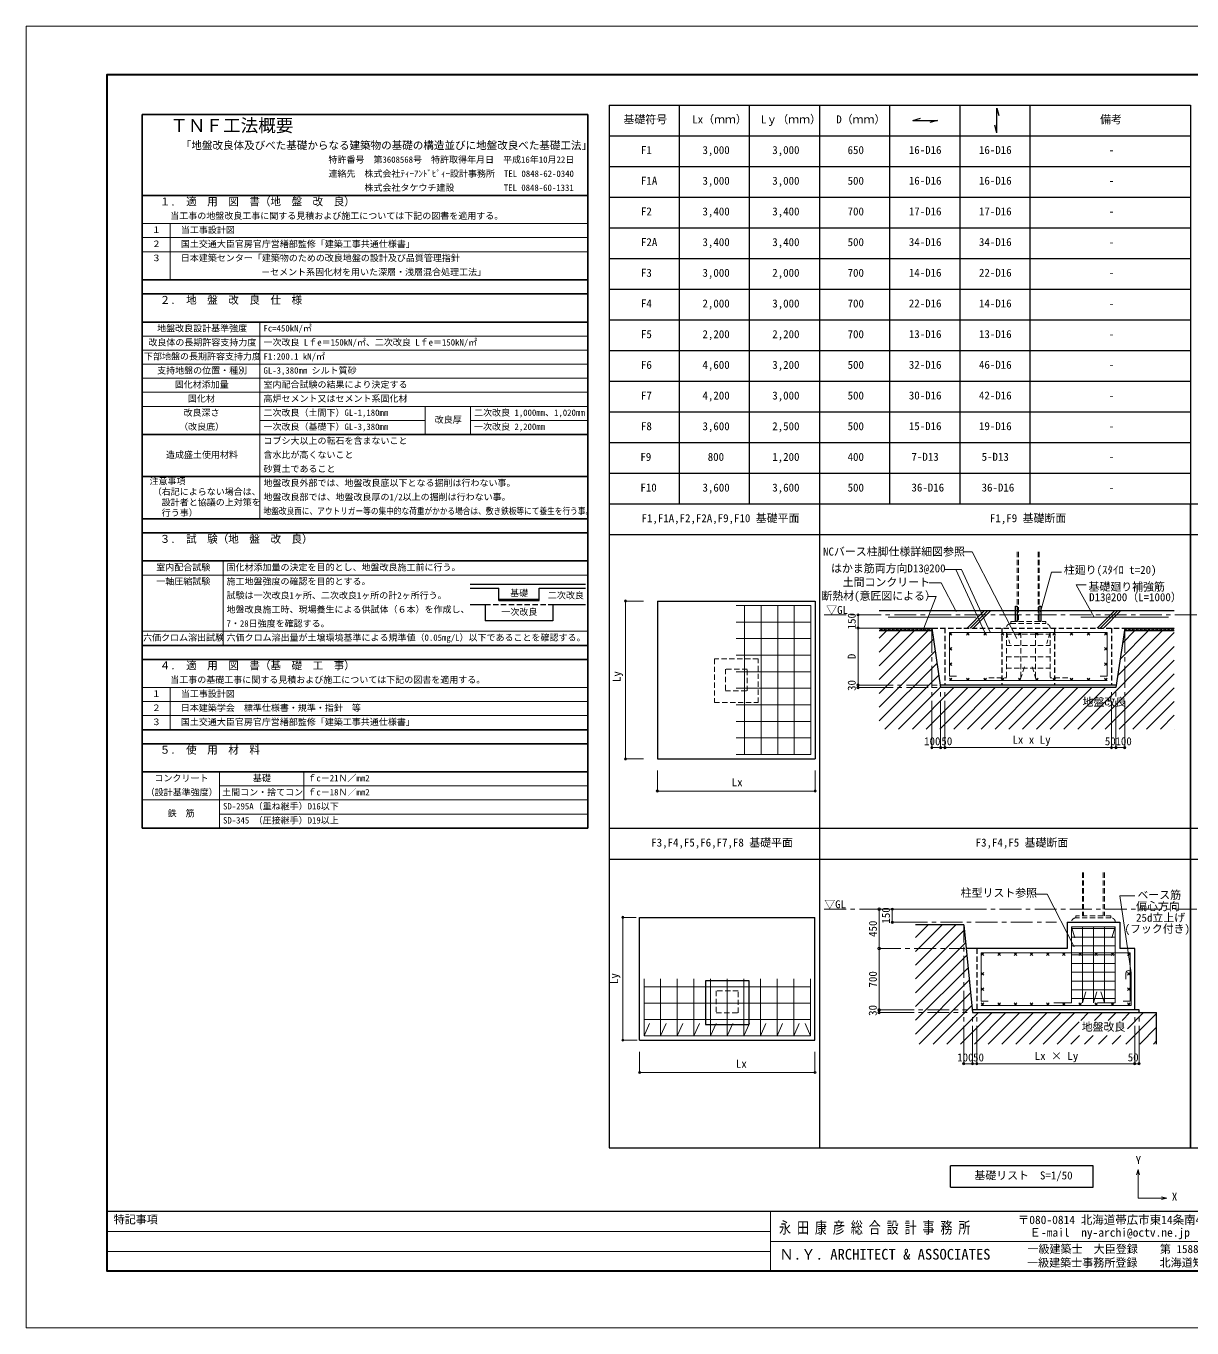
# Model space of a CAD drawing. Units: millimetres at full size, sheet at 1:200, with parts at 1:50. Extents: x -104640 to 71710, y -46154 to 74864.
# Drawn here: x -104640 to -51443, y -46154 to 13246 of the extents above; entities that cross this region are included whole.
import ezdxf
from ezdxf.enums import TextEntityAlignment as Align

# ---------------------------------------------------------------- set-up
doc = ezdxf.new("R2010")
doc.units = ezdxf.units.MM
doc.header["$LTSCALE"] = 200
doc.header["$PDMODE"] = 32
doc.header["$PDSIZE"] = 100
doc.linetypes.add('CHAIN1', pattern=[8, 5, -1, 1, -1])
doc.linetypes.add('DASHED1', pattern=[1.8, 1.2, -0.6])
for name, color, linetype, lineweight in [('0-0_基準線', 7, 'Continuous', 18), ('0-1_躯体', 2, 'Continuous', 18), ('0-2_間仕切り', 3, 'Continuous', 25), ('1-0_基準線', 3, 'Continuous', 25), ('1-1_躯体', 7, 'Continuous', 18), ('1-4_設備家具', 7, 'Continuous', 18), ('1-5_仕上げ', 7, 'Continuous', 18), ('1-7_寸法', 4, 'Continuous', 9), ('1-8_補助線', 4, 'Continuous', 9), ('1-F_', 4, 'CHAIN1', 9), ('2-0_基準線', 7, 'Continuous', 9), ('2-2_間仕切り', 1, 'Continuous', 18)]:
    doc.layers.add(name, color=color, linetype=linetype, lineweight=lineweight)
doc.styles.add('ＭＳ ゴシック', font='')
doc.styles.get('ＭＳ ゴシック').set_extended_font_data('MS Gothic')

# ---------------------------------------------------------------- blocks, each defined once
blk = doc.blocks.new('_Small')
at = {"layer": '1-7_寸法', "color": 1, "lineweight": 18}
blk.add_circle((0, 0), 50, dxfattribs=at)

msp = doc.modelspace()

# ---------------------------------------------------------------- linework, layer by layer
at = {"layer": '0-0_基準線', "color": 3, "lineweight": 25}
msp.add_line((-21731.1, -40846.9), (-100931.1, -40846.9), dxfattribs=at)
at = {"layer": '0-0_基準線', "color": 6, "lineweight": 40}
msp.add_lwpolyline([(-21731.1, -43566.9), (-100931.1, -43566.9), (-100931.1, 11033.1), (-21731.1, 11033.1)], close=True, dxfattribs=at)
at = {"layer": '0-1_躯体', "color": 7}
msp.add_line((-70679.1, -43566.9), (-70679.1, -40846.9), dxfattribs=at)
at = {"layer": '0-2_間仕切り', "color": 4, "lineweight": 9}
for p, q in [((-70679.1, -41753.6), (-100931.1, -41753.6)), ((-70679.1, -42660.2), (-100931.1, -42660.2)), ((-70666.1, -42206.9), (-21731.1, -42206.9))]:
    msp.add_line(p, q, dxfattribs=at)
at = {"layer": '1-0_基準線'}
for p, q in [((-78040.9, 9642), (-51508.2, 9642)), ((-78040.9, 9642), (-78040.9, -35736.3)), ((-74840.9, 9642), (-74840.9, -8558)), ((-71640.9, 9642), (-71640.9, -8558)), ((-68440.9, 9642), (-68440.9, -35736.3)), ((-65240.9, 9642), (-65240.9, -8558)), ((-62040.9, 9642), (-62040.9, -8558)), ((-62040.9, 9642), (-62040.9, -8558)), ((-58840.9, 9642), (-58840.9, -8558)), ((-51508.2, 9642), (-51508.2, -37941.5)), ((-64174.7, 8942), (-63827, 9035.2)), ((-64174.7, 8942), (-63049.4, 8942)), ((-63049.4, 8942), (-63397.1, 8848.8)), ((-60340.8, 8379.3), (-60434, 8727.1)), ((-78040.9, 8242), (-51508.2, 8242)), ((-78040.9, 6842), (-51508.2, 6842)), ((-78040.9, 5442), (-51508.2, 5442)), ((-78040.9, 4042), (-51508.2, 4042)), ((-78040.9, 2642), (-51508.2, 2642)), ((-78040.9, 1242), (-51508.2, 1242)), ((-78040.9, -158), (-51508.2, -158)), ((-78040.9, -1558), (-51508.2, -1558)), ((-78040.9, -2958), (-51508.2, -2958)), ((-78040.9, -4358), (-51508.2, -4358)), ((-78040.9, -5758), (-51508.2, -5758)), ((-78040.9, -7158), (-51508.2, -7158)), ((-78040.9, -8558), (-78040.9, -37941.5)), ((-78040.9, -8558), (-48925, -8558)), ((-78040.9, -8558), (-50440.9, -8558)), ((-78040.9, -8558), (-50440.9, -8558)), ((-68440.9, -8558), (-68440.9, -37941.5)), ((-51508.2, -23358), (-51508.2, -8558)), ((-51508.2, -8558), (-22392.3, -8558)), ((-78040.9, -9958), (-51508.2, -9958)), ((-51508.2, -9958), (-22392.3, -9958)), ((-75832.7, -12990.5), (-68632.7, -12990.5)), ((-75832.7, -12990.5), (-75832.7, -20190.5)), ((-68632.7, -12990.5), (-68632.7, -20190.5)), ((-65711.5, -13419.9), (-52249, -13419.9)), ((-59491.5, -13919.9), (-59491.5, -13219.9)), ((-58411.5, -13919.9), (-58411.5, -13219.9)), ((-65711.5, -14219.9), (-63284.1, -14219.9)), ((-63311.5, -14219.9), (-62911.5, -16939.9)), ((-59411.5, -13919.9), (-59491.5, -13919.9)), ((-58331.5, -13919.9), (-58411.5, -13919.9)), ((-54511.5, -14219.9), (-54911.5, -16939.9)), ((-54511.5, -14219.9), (-52249, -14219.9)), ((-65711.5, -14339.9), (-63293.8, -14339.9)), ((-54529.1, -14339.9), (-52249, -14339.9)), ((-54896.1, -16819.9), (-62926.8, -16819.9)), ((-54911.5, -16939.9), (-62911.5, -16939.9)), ((-75832.7, -20190.5), (-68632.7, -20190.5)), ((-78040.9, -23358), (-51508.2, -23358)), ((-51508.2, -23358), (-22392.3, -23358)), ((-78040.9, -24758), (-51508.2, -24758)), ((-51508.2, -24758), (-22392.3, -24758)), ((-76644.4, -27423.7), (-68644.4, -27423.7)), ((-76644.4, -33023.7), (-76644.4, -27423.7)), ((-68644.4, -33023.7), (-68644.4, -27423.7)), ((-61856.8, -27765.3), (-64054.7, -27765.3)), ((-61856.8, -27765.3), (-61456.8, -31765.3)), ((-57139.5, -27645.3), (-57139.5, -28842.2)), ((-57139.5, -27645.3), (-54739.5, -27645.3)), ((-54739.5, -27645.3), (-54739.5, -28842.2)), ((-57139.5, -28845.3), (-61748.8, -28845.3)), ((-54056.8, -28842.2), (-54739.5, -28842.2)), ((-54056.8, -31645.3), (-54056.8, -28842.2)), ((-73644.4, -30310.7), (-73644.4, -32310.7)), ((-71644.4, -30310.7), (-73644.4, -30310.7)), ((-71644.4, -32310.7), (-71644.4, -30310.7)), ((-53856.8, -31645.3), (-61468.8, -31645.3)), ((-61456.8, -31765.3), (-53056.8, -31765.3)), ((-53856.8, -31765.3), (-53856.8, -31645.3)), ((-53056.8, -33202.7), (-53056.8, -31765.3)), ((-73644.4, -32310.7), (-71644.4, -32310.7)), ((-76644.4, -33023.7), (-68644.4, -33023.7)), ((-78040.9, -37941.5), (-51508.2, -37941.5)), ((-51508.2, -37941.5), (-22392.3, -37941.5)), ((-55947.5, -38764.1), (-62467.2, -38764.1)), ((-62467.2, -39724.1), (-62467.2, -38764.1)), ((-55947.5, -39724.1), (-55947.5, -38764.1)), ((-62467.2, -39724.1), (-55947.5, -39724.1))]:
    msp.add_line(p, q, dxfattribs=at)
at = {"layer": '1-0_基準線', "color": 4, "linetype": 'DASHED1', "lineweight": 9}
for p, q in [((-59411.5, -10748), (-59411.5, -13919.9)), ((-59363.5, -10748), (-59363.5, -13919.9)), ((-58459.5, -10748), (-58459.5, -13919.9)), ((-58411.5, -10748), (-58411.5, -13919.9)), ((-59711.5, -14019.9), (-59711.5, -13919.9)), ((-59711.5, -13919.9), (-58111.5, -13919.9)), ((-59711.5, -14019.9), (-58111.5, -14019.9)), ((-58111.5, -14019.9), (-58111.5, -13919.9)), ((-56439.5, -25373.3), (-56439.5, -27345.3)), ((-56391.5, -25373.3), (-56391.5, -27345.3)), ((-55487.5, -25373.3), (-55487.5, -27345.3)), ((-55439.5, -25373.3), (-55439.5, -27345.3)), ((-56739.5, -27445.3), (-56739.5, -27345.3)), ((-55139.5, -27345.3), (-56739.5, -27345.3)), ((-55139.5, -27445.3), (-56739.5, -27445.3)), ((-55139.5, -27445.3), (-55139.5, -27345.3))]:
    msp.add_line(p, q, dxfattribs=at)
at = {"layer": '1-0_基準線', "linetype": 'DASHED1'}
for p, q in [((-63284.1, -14219.9), (-54511.5, -14219.9)), ((-62711.5, -14219.9), (-62711.5, -16819.9)), ((-60111.5, -14219.9), (-60111.5, -16819.9)), ((-57711.5, -14219.9), (-57711.5, -16819.9)), ((-55111.5, -14219.9), (-55111.5, -16819.9)), ((-61256.8, -28842.2), (-61256.8, -31645.3))]:
    msp.add_line(p, q, dxfattribs=at)
at = {"layer": '1-0_基準線'}
for points in [[(-60340.8, 8379.3), (-60340.8, 9504.7), (-60247.6, 9157)], [(-59491.5, -13219.9), (-59411.5, -13219.9), (-59411.5, -13919.9)], [(-58411.5, -13219.9), (-58331.5, -13219.9), (-58331.5, -13919.9)], [(-51508.2, -37941.5), (-51508.2, -23358), (-22392.3, -23358)]]:
    msp.add_lwpolyline(points, dxfattribs=at)
at = {"layer": '1-0_基準線', "color": 4, "linetype": 'DASHED1', "lineweight": 9}
for centre, start, end in [((-59711.5, -14219.9), 90, 180), ((-58111.5, -14219.9), 0, 90), ((-56739.5, -27645.3), 90, 180), ((-55139.5, -27645.3), 0, 90)]:
    msp.add_arc(centre, 200, start, end, dxfattribs=at)
at = {"layer": '1-1_躯体'}
for p, q in [((-72232.7, -13190.5), (-68832.7, -13190.5)), ((-71854.9, -13190.5), (-71854.9, -19990.5)), ((-71099.3, -13190.5), (-71099.3, -19990.5)), ((-70343.8, -13190.5), (-70343.8, -19990.5)), ((-69588.2, -13190.5), (-69588.2, -19990.5)), ((-68832.7, -13190.5), (-68832.7, -19990.5)), ((-72232.7, -13946.1), (-68832.7, -13946.1)), ((-65311.5, -13719.9), (-61311.5, -13719.9)), ((-56511.5, -13719.9), (-52511.5, -13719.9)), ((-72232.7, -14701.6), (-68832.7, -14701.6)), ((-62511.5, -14419.9), (-55311.5, -14419.9)), ((-62511.5, -14419.9), (-62391.5, -14539.9)), ((-62391.5, -14419.9), (-62511.5, -14539.9)), ((-62511.5, -16419.9), (-62511.5, -14419.9)), ((-61724.8, -14419.9), (-61604.8, -14539.9)), ((-61604.8, -14419.9), (-61724.8, -14539.9)), ((-60938.1, -14419.9), (-60818.1, -14539.9)), ((-60818.1, -14419.9), (-60938.1, -14539.9)), ((-60151.5, -14419.9), (-60031.5, -14539.9)), ((-60031.5, -14419.9), (-60151.5, -14539.9)), ((-59364.8, -14419.9), (-59244.8, -14539.9)), ((-59244.8, -14419.9), (-59364.8, -14539.9)), ((-58578.1, -14419.9), (-58458.1, -14539.9)), ((-58458.1, -14419.9), (-58578.1, -14539.9)), ((-57791.5, -14419.9), (-57671.5, -14539.9)), ((-57671.5, -14419.9), (-57791.5, -14539.9)), ((-57004.8, -14419.9), (-56884.8, -14539.9)), ((-56884.8, -14419.9), (-57004.8, -14539.9)), ((-56218.1, -14419.9), (-56098.1, -14539.9)), ((-56098.1, -14419.9), (-56218.1, -14539.9)), ((-55431.5, -14419.9), (-55311.5, -14539.9)), ((-62391.5, -15113.2), (-62511.5, -15233.2)), ((-62511.5, -15113.2), (-62391.5, -15233.2)), ((-55311.5, -15113.2), (-55431.5, -15233.2)), ((-55431.5, -15113.2), (-55311.5, -15233.2)), ((-72232.7, -15457.2), (-68832.7, -15457.2)), ((-62391.5, -15806.6), (-62511.5, -15926.6)), ((-62511.5, -15806.6), (-62391.5, -15926.6)), ((-55311.5, -15806.6), (-55431.5, -15926.6)), ((-55431.5, -15806.6), (-55311.5, -15926.6)), ((-72232.7, -16212.7), (-68832.7, -16212.7)), ((-62191.5, -16419.9), (-62511.5, -16419.9)), ((-62511.5, -16499.9), (-62391.5, -16619.9)), ((-62391.5, -16499.9), (-62511.5, -16619.9)), ((-62511.5, -16619.9), (-55311.5, -16619.9)), ((-61724.8, -16499.9), (-61604.8, -16619.9)), ((-61604.8, -16499.9), (-61724.8, -16619.9)), ((-60938.1, -16499.9), (-60818.1, -16619.9)), ((-60818.1, -16499.9), (-60938.1, -16619.9)), ((-60151.5, -16499.9), (-60031.5, -16619.9)), ((-60031.5, -16499.9), (-60151.5, -16619.9)), ((-59364.8, -16499.9), (-59244.8, -16619.9)), ((-59244.8, -16499.9), (-59364.8, -16619.9)), ((-58578.1, -16499.9), (-58458.1, -16619.9)), ((-58458.1, -16499.9), (-58578.1, -16619.9)), ((-57791.5, -16499.9), (-57671.5, -16619.9)), ((-57671.5, -16499.9), (-57791.5, -16619.9)), ((-57004.8, -16499.9), (-56884.8, -16619.9)), ((-56884.8, -16499.9), (-57004.8, -16619.9)), ((-56218.1, -16499.9), (-56098.1, -16619.9)), ((-56098.1, -16499.9), (-56218.1, -16619.9)), ((-55631.5, -16419.9), (-55311.5, -16419.9)), ((-55311.5, -16499.9), (-55431.5, -16619.9)), ((-55431.5, -16499.9), (-55311.5, -16619.9)), ((-72232.7, -16968.3), (-68832.7, -16968.3)), ((-72232.7, -17723.8), (-68832.7, -17723.8)), ((-72232.7, -18479.4), (-68832.7, -18479.4)), ((-72232.7, -19235), (-68832.7, -19235)), ((-72232.7, -19990.5), (-68832.7, -19990.5)), ((-60936.8, -29045.3), (-61056.8, -29165.3)), ((-61056.8, -29045.3), (-60936.8, -29165.3)), ((-54256.8, -29045.3), (-61056.8, -29045.3)), ((-61056.8, -31245.3), (-61056.8, -29045.3)), ((-60177.6, -29045.3), (-60297.6, -29165.3)), ((-60297.6, -29045.3), (-60177.6, -29165.3)), ((-59440, -29045.3), (-59560, -29165.3)), ((-59560, -29045.3), (-59440, -29165.3)), ((-58702.4, -29045.3), (-58822.4, -29165.3)), ((-58822.4, -29045.3), (-58702.4, -29165.3)), ((-57964.8, -29045.3), (-58084.8, -29165.3)), ((-58084.8, -29045.3), (-57964.8, -29165.3)), ((-57227.2, -29045.3), (-57347.2, -29165.3)), ((-57347.2, -29045.3), (-57227.2, -29165.3)), ((-56489.6, -29045.3), (-56609.6, -29165.3)), ((-56609.6, -29045.3), (-56489.6, -29165.3)), ((-55752, -29045.3), (-55872, -29165.3)), ((-55872, -29045.3), (-55752, -29165.3)), ((-55014.4, -29045.3), (-55134.4, -29165.3)), ((-55134.4, -29045.3), (-55014.4, -29165.3)), ((-54256.8, -29045.3), (-54376.8, -29165.3)), ((-54376.8, -29045.3), (-54256.8, -29165.3)), ((-54256.8, -31245.3), (-54256.8, -29045.3)), ((-76444.4, -30223.7), (-76444.4, -32823.7)), ((-75684.4, -30223.7), (-75684.4, -32823.7)), ((-74924.4, -30223.7), (-74924.4, -32823.7)), ((-74164.4, -30223.7), (-74164.4, -32823.7)), ((-73404.4, -30223.7), (-73404.4, -32823.7)), ((-72644.4, -30223.7), (-72644.4, -32823.7)), ((-71884.4, -30223.7), (-71884.4, -32823.7)), ((-71124.4, -30223.7), (-71124.4, -32823.7)), ((-70364.4, -30223.7), (-70364.4, -32823.7)), ((-69604.4, -30223.7), (-69604.4, -32823.7)), ((-68844.4, -30223.7), (-68844.4, -32823.7)), ((-60936.8, -29938.6), (-61056.8, -30058.6)), ((-61056.8, -29938.6), (-60936.8, -30058.6)), ((-54456.8, -29965.3), (-54456.8, -30238.5)), ((-54256.8, -29938.6), (-54376.8, -30058.6)), ((-54376.8, -29938.6), (-54256.8, -30058.6)), ((-54216.8, -29965.3), (-54216.8, -31445.3)), ((-76444.4, -30595.1), (-68844.4, -30595.1)), ((-60936.8, -30631.9), (-61056.8, -30751.9)), ((-61056.8, -30631.9), (-60936.8, -30751.9)), ((-54256.8, -30631.9), (-54376.8, -30751.9)), ((-54376.8, -30631.9), (-54256.8, -30751.9)), ((-76444.4, -31338), (-68844.4, -31338)), ((-60736.8, -31245.3), (-61056.8, -31245.3)), ((-61056.8, -31325.3), (-60936.8, -31445.3)), ((-60936.8, -31325.3), (-61056.8, -31445.3)), ((-54216.8, -31445.3), (-61056.8, -31445.3)), ((-60177.6, -31325.3), (-60297.6, -31445.3)), ((-60297.6, -31325.3), (-60177.6, -31445.3)), ((-59440, -31325.3), (-59560, -31445.3)), ((-59560, -31325.3), (-59440, -31445.3)), ((-58702.4, -31325.3), (-58822.4, -31445.3)), ((-58822.4, -31325.3), (-58702.4, -31445.3)), ((-57964.8, -31325.3), (-58084.8, -31445.3)), ((-58084.8, -31325.3), (-57964.8, -31445.3)), ((-57227.2, -31325.3), (-57347.2, -31445.3)), ((-57347.2, -31325.3), (-57227.2, -31445.3)), ((-56489.6, -31325.3), (-56609.6, -31445.3)), ((-56609.6, -31325.3), (-56489.6, -31445.3)), ((-55752, -31325.3), (-55872, -31445.3)), ((-55872, -31325.3), (-55752, -31445.3)), ((-55014.4, -31325.3), (-55134.4, -31445.3)), ((-55134.4, -31325.3), (-55014.4, -31445.3)), ((-54576.8, -31245.3), (-54256.8, -31245.3)), ((-54256.8, -31325.3), (-54376.8, -31445.3)), ((-54376.8, -31325.3), (-54256.8, -31445.3)), ((-76444.4, -32080.8), (-68844.4, -32080.8)), ((-76444.4, -32823.7), (-76198.2, -32263)), ((-75684.4, -32823.7), (-75438.2, -32263)), ((-74924.4, -32823.7), (-74678.2, -32263)), ((-74164.4, -32823.7), (-73918.2, -32263)), ((-73404.4, -32823.7), (-73158.2, -32263)), ((-72644.4, -32823.7), (-72398.2, -32263)), ((-71884.4, -32823.7), (-71638.2, -32263)), ((-71124.4, -32823.7), (-70878.2, -32263)), ((-70364.4, -32823.7), (-70118.2, -32263)), ((-69604.4, -32823.7), (-69358.2, -32263)), ((-68844.4, -32823.7), (-69090.6, -32263)), ((-76444.4, -32823.7), (-68844.4, -32823.7))]:
    msp.add_line(p, q, dxfattribs=at)
msp.add_lwpolyline([(-55311.5, -16419.9), (-55311.5, -14419.9), (-55431.5, -14539.9)], dxfattribs=at)
msp.add_arc((-54336.8, -29965.3), 120, 0, 180, dxfattribs=at)
at = {"layer": '1-4_設備家具', "linetype": 'DASHED1'}
for p, q in [((-59911.5, -14419.9), (-59757.3, -14921.9)), ((-59911.5, -14419.9), (-57911.5, -14419.9)), ((-59911.5, -14419.9), (-59911.5, -16493.9)), ((-59911.5, -14499.9), (-57911.5, -14499.9)), ((-59244.8, -14419.9), (-59244.8, -16493.9)), ((-58578.1, -14419.9), (-58578.1, -16493.9)), ((-57911.5, -14419.9), (-58065.6, -14921.9)), ((-57911.5, -14419.9), (-57911.5, -16493.9)), ((-59911.5, -15014.9), (-57911.5, -15014.9)), ((-59911.5, -15529.9), (-57911.5, -15529.9)), ((-59090.7, -15991.9), (-59244.8, -16493.9)), ((-58732.2, -15991.9), (-58578.1, -16493.9)), ((-60711.5, -16493.9), (-59911.5, -16493.9)), ((-59911.5, -16044.9), (-57911.5, -16044.9)), ((-57111.5, -16493.9), (-57911.5, -16493.9))]:
    msp.add_line(p, q, dxfattribs=at)
at = {"layer": '1-4_設備家具'}
for p, q in [((-56939.5, -27845.3), (-56785.4, -28347.3)), ((-56939.5, -27845.3), (-54939.5, -27845.3)), ((-56939.5, -27845.3), (-56939.5, -31325.3)), ((-56439.5, -27845.3), (-56439.5, -31325.3)), ((-55939.5, -27845.3), (-55939.5, -31325.3)), ((-55439.5, -27845.3), (-55439.5, -31325.3)), ((-54939.5, -27845.3), (-55093.7, -28347.3)), ((-54939.5, -27845.3), (-54939.5, -31325.3)), ((-56939.5, -27925.3), (-54939.5, -27925.3)), ((-56939.5, -28325.3), (-54939.5, -28325.3)), ((-56939.5, -28725.3), (-54939.5, -28725.3)), ((-56939.5, -29125.3), (-54939.5, -29125.3)), ((-56939.5, -29525.3), (-54939.5, -29525.3)), ((-56939.5, -29925.3), (-54939.5, -29925.3)), ((-56939.5, -30325.3), (-54939.5, -30325.3)), ((-56939.5, -30725.3), (-54939.5, -30725.3)), ((-56285.4, -30823.3), (-56439.5, -31325.3)), ((-55785.4, -30823.3), (-55939.5, -31325.3)), ((-55593.7, -30823.3), (-55439.5, -31325.3)), ((-57739.5, -31325.3), (-56939.5, -31325.3)), ((-56939.5, -31125.3), (-54939.5, -31125.3)), ((-54939.5, -31325.3), (-55739.5, -31325.3))]:
    msp.add_line(p, q, dxfattribs=at)
at = {"layer": '1-5_仕上げ'}
for p, q in [((-62751.3, -11544.3), (-61964.2, -11544.3)), ((-60889.9, -14419.9), (-62217.9, -11544.3)), ((-60642.5, -14404.3), (-61964.2, -11544.3)), ((-58356.9, -13476.5), (-57854.4, -11678)), ((-57391.9, -11678), (-57854.4, -11678)), ((-63438.5, -12161.1), (-62890.2, -12161.1)), ((-62208.2, -13472.3), (-62890.2, -12161.1)), ((-55902.9, -13719.9), (-56729.4, -12243.9)), ((-56266.9, -12243.9), (-56729.4, -12243.9)), ((-63713.1, -14300.7), (-63120.4, -12786.1)), ((-63460.7, -12786.1), (-63120.4, -12786.1)), ((-54216.8, -29953.5), (-54734.1, -26445.2)), ((-54048.5, -26445.2), (-54734.1, -26445.2)), ((-53900.8, -38917), (-53967, -39164.3)), ((-52586.1, -40231.7), (-52833.3, -40165.5))]:
    msp.add_line(p, q, dxfattribs=at)
at = {"layer": '1-5_仕上げ', "linetype": 'DASHED1'}
for p, q in [((-73232.7, -15623.7), (-73232.7, -17623.7)), ((-71232.7, -15623.7), (-73232.7, -15623.7)), ((-71232.7, -17623.7), (-71232.7, -15623.7)), ((-72732.7, -16090.5), (-72732.7, -17090.5)), ((-71732.7, -16090.5), (-72732.7, -16090.5)), ((-71732.7, -17090.5), (-71732.7, -16090.5)), ((-72732.7, -17090.5), (-71732.7, -17090.5)), ((-73232.7, -17623.7), (-71232.7, -17623.7)), ((-73144.4, -30777.6), (-73144.4, -31777.6)), ((-72144.4, -30777.6), (-73144.4, -30777.6)), ((-72144.4, -31777.6), (-72144.4, -30777.6)), ((-73144.4, -31777.6), (-72144.4, -31777.6))]:
    msp.add_line(p, q, dxfattribs=at)
at = {"layer": '1-5_仕上げ'}
for points in [[(-59433.7, -14699.9), (-61476.4, -10749.8), (-61874.5, -10749.8)], [(-56821.6, -28767.4), (-58053.1, -26366), (-58544, -26366)], [(-53900.8, -40231.7), (-53900.8, -38917), (-53834.5, -39164.3)], [(-53900.8, -40231.7), (-52586.1, -40231.7), (-52833.3, -40298)]]:
    msp.add_lwpolyline(points, dxfattribs=at)
at = {"layer": '1-7_寸法'}
for p, q in [((-77288.9, -20190.5), (-77288.9, -12990.5)), ((-77288.9, -12990.5), (-76472.7, -12990.5)), ((-66679.1, -13619.9), (-66679.1, -14219.9)), ((-66679.1, -13619.9), (-66074.5, -13619.9)), ((-66679.1, -14219.9), (-66679.1, -16819.9)), ((-66679.1, -14219.9), (-66074.5, -14219.9)), ((-66679.1, -16819.9), (-66679.1, -16939.9)), ((-66679.1, -16819.9), (-66074.5, -16819.9)), ((-66679.1, -16939.9), (-66074.5, -16939.9)), ((-63311.5, -19674.3), (-63311.5, -18547.2)), ((-62911.5, -19674.3), (-62911.5, -18547.2)), ((-62711.5, -19674.3), (-62711.5, -18547.2)), ((-62711.5, -19674.3), (-62711.5, -18547.2)), ((-55111.5, -19674.3), (-55111.5, -18547.2)), ((-54911.5, -19674.3), (-54911.5, -18547.2)), ((-54511.5, -19674.3), (-54511.5, -18547.2)), ((-77288.9, -20190.5), (-76472.7, -20190.5)), ((-63311.5, -19674.3), (-62911.5, -19674.3)), ((-62911.5, -19674.3), (-62711.5, -19674.3)), ((-62711.5, -19674.3), (-55111.5, -19674.3)), ((-55111.5, -19674.3), (-54911.5, -19674.3)), ((-54911.5, -19674.3), (-54511.5, -19674.3)), ((-75832.7, -21659.1), (-75832.7, -20716.5)), ((-68632.7, -21659.1), (-68632.7, -20716.5)), ((-75832.7, -21659.1), (-68632.7, -21659.1)), ((-60861.1, -27045.3), (-65721, -27045.3)), ((-65721, -28845.3), (-65721, -27045.3)), ((-65116.4, -27645.3), (-65116.4, -27045.3)), ((-64511.8, -27045.3), (-65116.4, -27045.3)), ((-77409, -27423.7), (-76798.2, -27423.7)), ((-77409, -33023.7), (-77409, -27423.7)), ((-65116.4, -27645.3), (-64511.8, -27645.3)), ((-65721, -31645.3), (-65721, -28845.3)), ((-65721, -31645.3), (-65721, -28845.3)), ((-65721, -31645.3), (-65721, -31765.3)), ((-65721, -31645.3), (-65116.4, -31645.3)), ((-65721, -31765.3), (-65116.4, -31765.3)), ((-77409, -33023.7), (-76755.9, -33023.7)), ((-76644.4, -34501.4), (-76644.4, -33558.7)), ((-68644.4, -34501.4), (-68644.4, -33558.7)), ((-61856.8, -34099.7), (-61856.8, -33372.6)), ((-61456.8, -34099.7), (-61456.8, -33372.6)), ((-61256.8, -34099.7), (-61256.8, -33372.6)), ((-54056.8, -34099.7), (-54056.8, -33372.6)), ((-54056.8, -34099.7), (-54056.8, -33372.6)), ((-53856.8, -34099.7), (-53856.8, -33372.6)), ((-61456.8, -34099.7), (-61856.8, -34099.7)), ((-61256.8, -34099.7), (-61456.8, -34099.7)), ((-54056.8, -34099.7), (-61256.8, -34099.7)), ((-53856.8, -34099.7), (-54056.8, -34099.7)), ((-76644.4, -34501.4), (-68644.4, -34501.4))]:
    msp.add_line(p, q, dxfattribs=at)
at = {"layer": '1-7_寸法', "color": 3}
for p in [(-77288.9, -12990.5), (-77288.9, -20190.5), (-75832.7, -21659.1), (-68632.7, -21659.1), (-77409, -27423.7), (-77409, -33023.7), (-76644.4, -34501.4), (-68644.4, -34501.4)]:
    msp.add_point(p, dxfattribs=at)
at = {"layer": '1-7_寸法', "color": 7}
for p in [(-66679.1, -13619.9), (-66679.1, -14219.9), (-66679.1, -16819.9), (-66679.1, -16939.9), (-63311.5, -19674.3), (-62911.5, -19674.3), (-62711.5, -19674.3), (-55111.5, -19674.3), (-54911.5, -19674.3), (-54511.5, -19674.3), (-65116.4, -27045.3), (-65116.4, -27645.3), (-65721, -31645.3), (-65721, -31765.3), (-61856.8, -34099.7), (-61456.8, -34099.7), (-61256.8, -34099.7), (-54056.8, -34099.7), (-53856.8, -34099.7)]:
    msp.add_point(p, dxfattribs=at)
at = {"layer": '1-8_補助線'}
for p, q in [((-61703.5, -14219.9), (-60903.5, -13419.9)), ((-61563.5, -14219.9), (-60763.5, -13419.9)), ((-61423.5, -14219.9), (-60623.5, -13419.9)), ((-55763.9, -14219.9), (-54963.9, -13419.9)), ((-55623.9, -14219.9), (-54823.9, -13419.9)), ((-55483.9, -14219.9), (-54683.9, -13419.9)), ((-65711.5, -14239.7), (-65691.6, -14219.9)), ((-65600, -14339.9), (-65711.5, -14228.5)), ((-65632, -14339.9), (-65512, -14219.9)), ((-65420.4, -14339.9), (-65540.4, -14219.9)), ((-65452.4, -14339.9), (-65332.4, -14219.9)), ((-65240.8, -14339.9), (-65360.8, -14219.9)), ((-65272.8, -14339.9), (-65152.8, -14219.9)), ((-65061.2, -14339.9), (-65181.2, -14219.9)), ((-65093.2, -14339.9), (-64973.2, -14219.9)), ((-64881.6, -14339.9), (-65001.6, -14219.9)), ((-64913.6, -14339.9), (-64793.6, -14219.9)), ((-64702, -14339.9), (-64822, -14219.9)), ((-64734, -14339.9), (-64614, -14219.9)), ((-64522.4, -14339.9), (-64642.4, -14219.9)), ((-64554.4, -14339.9), (-64434.4, -14219.9)), ((-64342.8, -14339.9), (-64462.8, -14219.9)), ((-64374.8, -14339.9), (-64254.8, -14219.9)), ((-64163.2, -14339.9), (-64283.2, -14219.9)), ((-64195.2, -14339.9), (-64075.2, -14219.9)), ((-63983.6, -14339.9), (-64103.6, -14219.9)), ((-64015.6, -14339.9), (-63895.6, -14219.9)), ((-63804, -14339.9), (-63924, -14219.9)), ((-63836, -14339.9), (-63716, -14219.9)), ((-63624.4, -14339.9), (-63744.4, -14219.9)), ((-63656.4, -14339.9), (-63536.4, -14219.9)), ((-63444.7, -14339.9), (-63564.7, -14219.9)), ((-63476.8, -14339.9), (-63356.8, -14219.9)), ((-63298.7, -14306.3), (-63385.1, -14219.9)), ((-54496.5, -14339.9), (-54376.5, -14219.9)), ((-54284.9, -14339.9), (-54404.9, -14219.9)), ((-54316.9, -14339.9), (-54196.9, -14219.9)), ((-54105.3, -14339.9), (-54225.3, -14219.9)), ((-54137.3, -14339.9), (-54017.3, -14219.9)), ((-53925.7, -14339.9), (-54045.7, -14219.9)), ((-53957.7, -14339.9), (-53837.7, -14219.9)), ((-53746.1, -14339.9), (-53866.1, -14219.9)), ((-53778.1, -14339.9), (-53658.1, -14219.9)), ((-53566.5, -14339.9), (-53686.5, -14219.9)), ((-53598.5, -14339.9), (-53478.5, -14219.9)), ((-53386.9, -14339.9), (-53506.9, -14219.9)), ((-53418.9, -14339.9), (-53298.9, -14219.9)), ((-53207.3, -14339.9), (-53327.3, -14219.9)), ((-53239.3, -14339.9), (-53119.3, -14219.9)), ((-53027.7, -14339.9), (-53147.7, -14219.9)), ((-53059.7, -14339.9), (-52939.7, -14219.9)), ((-52848, -14339.9), (-52968, -14219.9)), ((-52880.1, -14339.9), (-52760.1, -14219.9)), ((-52668.4, -14339.9), (-52788.4, -14219.9)), ((-52700.5, -14339.9), (-52580.5, -14219.9)), ((-52488.8, -14339.9), (-52608.8, -14219.9)), ((-52520.9, -14339.9), (-52400.9, -14219.9)), ((-52309.2, -14339.9), (-52429.2, -14219.9)), ((-52341.2, -14339.9), (-52249, -14247.7)), ((-52249, -14220.5), (-52249.6, -14219.9)), ((-65711.5, -14688.7), (-65362.6, -14339.9)), ((-65711.5, -15317.3), (-64734, -14339.9)), ((-65711.5, -15946), (-64105.4, -14339.9)), ((-65711.5, -16574.6), (-63476.8, -14339.9)), ((-65711.5, -17203.2), (-63236.7, -14728.4)), ((-63297.2, -14339.9), (-63294.2, -14337)), ((-56656.7, -18834.9), (-52249, -14427.3)), ((-54828.9, -16378.5), (-52790.3, -14339.9)), ((-54720.5, -15641.5), (-53418.9, -14339.9)), ((-54612.1, -14904.5), (-54047.5, -14339.9)), ((-54464.5, -14339.9), (-54520.8, -14283.6)), ((-65711.5, -17831.8), (-63156.1, -15276.4)), ((-56028.1, -18834.9), (-52249, -15055.9)), ((-65711.5, -18460.4), (-63075.5, -15824.5)), ((-55399.5, -18834.9), (-52249, -15684.5)), ((-65457.3, -18834.9), (-62994.9, -16372.5)), ((-54770.8, -18834.9), (-52249, -16313.1)), ((-64828.7, -18834.9), (-62914.3, -16920.5)), ((-64200.1, -18834.9), (-62305.1, -16939.9)), ((-63571.5, -18834.9), (-61676.4, -16939.9)), ((-62942.9, -18834.9), (-61047.8, -16939.9)), ((-62314.3, -18834.9), (-60419.2, -16939.9)), ((-61685.6, -18834.9), (-59790.6, -16939.9)), ((-61057, -18834.9), (-59162, -16939.9)), ((-60428.4, -18834.9), (-58533.4, -16939.9)), ((-59799.8, -18834.9), (-57904.7, -16939.9)), ((-59171.2, -18834.9), (-57276.1, -16939.9)), ((-58542.6, -18834.9), (-56647.5, -16939.9)), ((-57913.9, -18834.9), (-56018.9, -16939.9)), ((-57285.3, -18834.9), (-55390.3, -16939.9)), ((-54142.2, -18834.9), (-52249, -16941.8)), ((-53513.6, -18834.9), (-52249, -17570.4)), ((-52885, -18834.9), (-52249, -18199)), ((-52256.4, -18834.9), (-52249, -18827.6)), ((-64054.7, -28344), (-63476, -27765.3)), ((-64054.7, -28972.7), (-62847.3, -27765.3)), ((-64054.7, -29601.3), (-62218.7, -27765.3)), ((-64054.7, -30229.9), (-61832.6, -28007.7)), ((-64054.7, -30858.5), (-61775.4, -28579.2)), ((-64054.7, -31487.1), (-61718.3, -29150.7)), ((-64054.7, -32115.8), (-61661.1, -29722.2)), ((-64054.7, -32744.4), (-61604, -30293.6)), ((-63884.5, -33202.7), (-61546.8, -30865.1)), ((-63255.8, -33202.7), (-61489.7, -31436.6)), ((-62627.2, -33202.7), (-61189.8, -31765.3)), ((-61998.6, -33202.7), (-60561.2, -31765.3)), ((-61370, -33202.7), (-59932.5, -31765.3)), ((-60741.4, -33202.7), (-59303.9, -31765.3)), ((-60112.8, -33202.7), (-58675.3, -31765.3)), ((-59484.1, -33202.7), (-58046.7, -31765.3)), ((-58855.5, -33202.7), (-57418.1, -31765.3)), ((-58226.9, -33202.7), (-56789.5, -31765.3)), ((-56517.9, -32122.3), (-56160.8, -31765.3)), ((-55889.3, -32122.3), (-55532.2, -31765.3)), ((-55260.7, -32122.3), (-54903.6, -31765.3)), ((-54632.1, -32122.3), (-54275, -31765.3)), ((-54455.2, -33202.7), (-53056.8, -31804.3)), ((-54382.1, -32501), (-53646.4, -31765.3)), ((-57598.3, -33202.7), (-56585.9, -32190.3)), ((-53826.6, -33202.7), (-53056.8, -32433)), ((-56969.7, -33202.7), (-56575, -32808.1)), ((-56341, -33202.7), (-55946.4, -32808.1)), ((-55712.4, -33202.7), (-55317.8, -32808.1)), ((-55083.8, -33202.7), (-54689.2, -32808.1)), ((-53198, -33202.7), (-53056.8, -33061.6))]:
    msp.add_line(p, q, dxfattribs=at)
at = {"layer": '1-F_'}
for p, q in [((-68222, -13619.9), (-23132.5, -13619.9)), ((-66074.5, -14219.9), (-63459.7, -14219.9)), ((-63311.5, -18547.2), (-63311.5, -14266.1)), ((-54511.5, -18547.2), (-54511.5, -14320.4)), ((-66074.5, -16819.9), (-62968.3, -16819.9)), ((-66074.5, -16939.9), (-62968.3, -16939.9)), ((-62911.5, -18547.2), (-62911.5, -17062)), ((-62711.5, -18547.2), (-62711.5, -17062)), ((-55111.5, -18547.2), (-55111.5, -17062)), ((-54911.5, -18547.2), (-54911.5, -17062)), ((-68218.4, -27045.3), (-22687.5, -27045.3)), ((-64511.8, -27645.3), (-57621.9, -27645.3)), ((-61856.8, -33372.6), (-61856.8, -27817.2)), ((-65721, -28845.3), (-61803.8, -28845.3)), ((-65116.4, -31645.3), (-61699.4, -31645.3)), ((-65116.4, -31765.3), (-61699.4, -31765.3)), ((-61456.8, -33372.6), (-61456.8, -31887.4)), ((-61256.8, -33372.6), (-61256.8, -31887.4)), ((-54056.8, -33372.6), (-54056.8, -31887.4)), ((-53856.8, -33372.6), (-53856.8, -31887.4))]:
    msp.add_line(p, q, dxfattribs=at)
at = {"layer": '2-0_基準線', "color": 2, "lineweight": 35}
for p, q in [((-99340.6, 9203), (-79007, 9203)), ((-99340.6, 9203), (-99340.6, -23348.3)), ((-79007, 9203), (-79007, -23348.3)), ((-99340.6, 5515), (-79007, 5515)), ((-99340.6, 1666.5), (-79007, 1666.5)), ((-99340.6, 1025.1), (-79007, 1025.1)), ((-79007, -257.7), (-99340.6, -257.7)), ((-79007, -5389), (-99340.6, -5389)), ((-79007, -7313.2), (-99340.6, -7313.2)), ((-79007, -9237.4), (-99340.6, -9237.4)), ((-79007, -9878.8), (-99340.6, -9878.8)), ((-79007, -11161.6), (-99340.6, -11161.6)), ((-79007, -15010.1), (-99340.6, -15010.1)), ((-79007, -15651.5), (-99340.6, -15651.5)), ((-99340.6, -18858.5), (-79007, -18858.5)), ((-99340.6, -19499.9), (-79007, -19499.9)), ((-99340.6, -20782.7), (-79007, -20782.7)), ((-79007, -23348.3), (-99340.6, -23348.3))]:
    msp.add_line(p, q, dxfattribs=at)
at = {"layer": '2-0_基準線', "color": 4}
for p, q in [((-99340.6, 4232.1), (-79007, 4232.1)), ((-98057.7, 4232.1), (-98057.7, 1666.5)), ((-99340.6, 3590.7), (-79007, 3590.7)), ((-99340.6, 2949.3), (-79007, 2949.3)), ((-93965.6, -257.7), (-93965.6, -9237.4)), ((-79007, -899.1), (-99340.6, -899.1)), ((-79007, -1540.5), (-99340.6, -1540.5)), ((-79007, -2181.9), (-99340.6, -2181.9)), ((-79007, -2823.3), (-99340.6, -2823.3)), ((-79007, -3464.7), (-99340.6, -3464.7)), ((-79007, -4106.1), (-99340.6, -4106.1)), ((-86429, -4106.1), (-86429, -5389)), ((-84357.8, -4106.1), (-84357.8, -5389)), ((-93965.6, -4747.6), (-86429, -4747.6)), ((-84357.8, -4747.6), (-79007, -4747.6)), ((-95652.5, -11161.6), (-95652.5, -15010.1)), ((-79007, -11803), (-99340.6, -11803)), ((-79007, -14368.7), (-99340.6, -14368.7)), ((-79007, -16934.3), (-99340.6, -16934.3)), ((-98057.7, -16934.3), (-98057.7, -18858.5)), ((-99340.6, -17575.7), (-79007, -17575.7)), ((-99340.6, -18217.1), (-79007, -18217.1)), ((-95812.8, -20782.7), (-95812.8, -23348.3)), ((-91964.4, -20782.7), (-91964.4, -22065.5)), ((-95812.8, -21424.1), (-79007, -21424.1)), ((-99340.6, -22065.5), (-79007, -22065.5)), ((-95812.8, -22065.5), (-79007, -22065.5)), ((-95812.8, -22706.9), (-79007, -22706.9))]:
    msp.add_line(p, q, dxfattribs=at)
at = {"layer": '2-0_基準線', "color": 3, "lineweight": 25}
for p, q in [((-84370, -12223.7), (-79119.8, -12223.7)), ((-84370, -12408.4), (-83074.6, -12408.4)), ((-83074.6, -12962.6), (-83074.6, -12408.4)), ((-81227.3, -12408.4), (-79119.8, -12408.4)), ((-81227.3, -12962.6), (-81227.3, -12408.4)), ((-83074.6, -12901), (-81227.3, -12901)), ((-83074.6, -12962.6), (-81227.3, -12962.6)), ((-84370, -13147.3), (-83690.3, -13147.3)), ((-83690.3, -13147.3), (-83690.3, -13886.2)), ((-80611.6, -13147.3), (-79119.8, -13147.3)), ((-80611.6, -13147.3), (-80611.6, -13886.2)), ((-80611.6, -13886.2), (-83690.3, -13886.2))]:
    msp.add_line(p, q, dxfattribs=at)
at = {"layer": '2-0_基準線', "color": 3, "linetype": 'DASHED1', "lineweight": 25}
msp.add_line((-83690.3, -13147.3), (-80611.6, -13147.3), dxfattribs=at)
at = {"layer": '2-2_間仕切り'}
msp.add_lwpolyline([(-104640.3, 13245.8), (-104640.3, -46154.2), (-20640.3, -46154.2), (-20640.3, 13245.8)], close=True, dxfattribs=at)

# ---------------------------------------------------------------- block references
at = {"layer": '1-7_寸法', "xscale": 1.2, "yscale": 1.2}
for p, rotation in [((-65721, -27045.3), 90), ((-65721, -28845.3), 270), ((-65721, -28845.3), 90), ((-65721, -31645.3), 270)]:
    msp.add_blockref('_Small', p, dxfattribs=dict(at, rotation=rotation))

# ---------------------------------------------------------------- texts
at = {"layer": '0-0_基準線', "color": 3, "style": 'ＭＳ ゴシック'}
for s, height, p in [('〒080-0814 北海道帯広市東14条南4丁目1-5', 384.2, (-59391.1, -41529.7)), ('一級建築士  大臣登録\u3000\u3000第 158890 号\u3000    永 田 康 彦\u3000', 369.5, (-58950.1, -42848.8)), ('一級建築士事務所登録  \u3000北海道知事  第   (＋)\u3000222 号', 369.5, (-58967.7, -43471.8))]:
    msp.add_text(s, height=height, dxfattribs=at).set_placement(p, align=Align.BOTTOM_LEFT)
at = {"layer": '0-0_基準線', "color": 6, "style": 'ＭＳ ゴシック', "width": 0.75}
msp.add_text('永 田 康 彦 総 合 設 計 事 務 所', height=533.6, rotation=0.001, dxfattribs=at).set_placement((-70281.3, -42004.4), align=Align.BOTTOM_LEFT)
at = {"layer": '0-0_基準線', "color": 3, "style": 'ＭＳ ゴシック'}
msp.add_text('Ｅ-mail\u3000ny-archi@octv.ne.jp', height=384.2, rotation=359.999, dxfattribs=at).set_placement((-58855, -42105.6), align=Align.BOTTOM_LEFT)
at = {"layer": '0-0_基準線', "color": 2, "style": 'ＭＳ ゴシック'}
msp.add_text('Ｎ.Ｙ. ARCHITECT & ASSOCIATES', height=488.5, dxfattribs=at).set_placement((-70276.1, -43183.4), align=Align.BOTTOM_LEFT)
at = {"layer": '0-1_躯体', "color": 3, "style": 'ＭＳ ゴシック'}
msp.add_text('特記事項', height=369.5, dxfattribs=at).set_placement((-100642.9, -41499.7), align=Align.BOTTOM_LEFT)
at = {"layer": '1-5_仕上げ', "style": 'ＭＳ ゴシック'}
for s, p in [('基礎符号', (-77380.1, 8695.4)), ('Lx（ｍｍ）', (-74242.9, 8695.4)), ('Lｙ（ｍｍ）', (-71108.3, 8695.4)), ('D（ｍｍ）', (-67671.5, 8695.4)), ('備考', (-55634.1, 8695.4)), ('F1', (-76582.7, 7295.4)), ('3,000', (-73776.5, 7295.4)), ('3,000', (-70592, 7295.4)), ('650', (-67155.2, 7295.4)), ('16-D16', (-64360.9, 7299.4)), ('16-D16', (-61160.9, 7299.4)), ('-', (-55233.4, 7301)), ('F1A', (-76582.7, 5895.4)), ('3,000', (-73776.5, 5895.4)), ('3,000', (-70592, 5895.4)), ('500', (-67155.2, 5895.4)), ('16-D16', (-64360.9, 5899.4)), ('16-D16', (-61160.9, 5899.4)), ('-', (-55233.4, 5901)), ('F2', (-76582.7, 4495.4)), ('3,400', (-73776.5, 4495.4)), ('3,400', (-70592, 4495.4)), ('700', (-67155.2, 4495.4)), ('17-D16', (-64360.9, 4499.4)), ('17-D16', (-61160.9, 4499.4)), ('-', (-55233.4, 4501)), ('F2A', (-76582.7, 3095.4)), ('3,400', (-73776.5, 3095.4)), ('3,400', (-70592, 3095.4)), ('500', (-67155.2, 3095.4)), ('34-D16', (-64360.9, 3099.4)), ('34-D16', (-61160.9, 3099.4)), ('-', (-55233.4, 3101)), ('F3', (-76582.7, 1695.4)), ('3,000', (-73776.5, 1695.4)), ('2,000', (-70592, 1695.4)), ('700', (-67155.2, 1695.4)), ('14-D16', (-64360.9, 1699.4)), ('22-D16', (-61160.9, 1699.4)), ('-', (-55233.4, 1701)), ('F4', (-76582.7, 295.4)), ('2,000', (-73776.5, 295.4)), ('3,000', (-70592, 295.4)), ('700', (-67155.2, 295.4)), ('22-D16', (-64360.9, 299.4)), ('14-D16', (-61160.9, 299.4)), ('-', (-55233.4, 301)), ('F5', (-76582.7, -1104.6)), ('2,200', (-73776.5, -1104.6)), ('2,200', (-70592, -1104.6)), ('700', (-67155.2, -1104.6)), ('13-D16', (-64360.9, -1100.6)), ('13-D16', (-61160.9, -1100.6)), ('-', (-55233.4, -1099)), ('F6', (-76582.7, -2504.6)), ('4,600', (-73776.5, -2504.6)), ('3,200', (-70592, -2504.6)), ('500', (-67155.2, -2504.6)), ('32-D16', (-64360.9, -2500.6)), ('46-D16', (-61160.9, -2500.6)), ('-', (-55233.4, -2499)), ('F7', (-76582.7, -3904.6)), ('4,200', (-73776.5, -3904.6)), ('3,000', (-70592, -3904.6)), ('500', (-67155.2, -3904.6)), ('30-D16', (-64360.9, -3900.6)), ('42-D16', (-61160.9, -3900.6)), ('-', (-55233.4, -3899)), ('F8', (-76582.7, -5304.6)), ('3,600', (-73776.5, -5304.6)), ('2,500', (-70592, -5304.6)), ('500', (-67155.2, -5304.6)), ('15-D16', (-64360.9, -5300.6)), ('19-D16', (-61160.9, -5300.6)), ('-', (-55233.4, -5299)), ('F9', (-76609.1, -6704.6)), ('800', (-73536.5, -6704.6)), ('1,200', (-70592, -6704.6)), ('400', (-67155.2, -6704.6)), ('7-D13', (-64240.9, -6700.6)), ('5-D13', (-61040.9, -6700.6)), ('-', (-55233.4, -6699)), ('F10', (-76609.1, -8104.6)), ('3,600', (-73776.5, -8104.6)), ('3,600', (-70592, -8104.6)), ('500', (-67155.2, -8104.6)), ('36-D16', (-64240.9, -8100.6)), ('36-D16', (-61040.9, -8100.6)), ('-', (-55233.4, -8099)), ('F1,F1A,F2,F2A,F9,F10 基礎平面', (-76559.4, -9500.6)), ('F1,F9 基礎断面', (-60659.3, -9500.6)), ('NCバース柱脚仕様詳細図参照', (-68275.6, -11025.3)), ('はかま筋両方向D13@200', (-67909.8, -11788.5)), ('柱廻り(ｽﾀｲﾛ t=20)', (-57288.8, -11861.3)), ('土間コンクリート', (-67377.1, -12420.7)), ('基礎廻り補強筋', (-56163.8, -12627.3)), ('断熱材(意匠図による）', (-68352.9, -13045.6)), ('D13@200（L=1000）', (-56133.4, -13104.8)), ('▽GL', (-68132.6, -13690.2)), ('地盤改良', (-56435.1, -17884.7)), ('F3,F4,F5,F6,F7,F8 基礎平面', (-76113.4, -24300.6)), ('F3,F4,F5 基礎断面', (-61312.4, -24300.6)), ('柱型リスト参照', (-61996.3, -26593.9)), ('▽GL', (-68218.4, -27115.6)), ('偏心方向', (-53992.5, -27207.8)), ('ベース筋', (-53930.1, -26689.3)), ('25d立上げ', (-53992.5, -27727.8)), ('(フック付き)', (-54518.2, -28232.1)), ('地盤改良', (-56471.6, -32710.1)), ('Y', (-54012.6, -38786.6)), ('基礎リスト\u3000S=1/50', (-61367.3, -39486.7)), ('X', (-52361.5, -40458))]:
    msp.add_text(s, height=365.1, dxfattribs=at).set_placement(p, align=Align.BOTTOM_LEFT)
at = {"layer": '1-7_寸法', "color": 7, "style": 'ＭＳ ゴシック'}
for s, p in [('150', (-66676.5, -14279.9)), ('D', (-66676.5, -15639.9)), ('Ly', (-77399.3, -16685.5)), ('30', (-66676.5, -17089.9)), ('150', (-65113.7, -27705.3)), ('450', (-65710.7, -28313.9)), ('Ly', (-77519.3, -30463.7)), ('700', (-65710.7, -30621.5)), ('30', (-65718.3, -31915.3))]:
    msp.add_text(s, height=365.1, rotation=90, dxfattribs=at).set_placement(p, align=Align.BOTTOM_LEFT)
for s, p in [('100', (-63663.9, -19677)), ('50', (-62875.4, -19674.9)), ('Lx x Ly', (-59631.9, -19607.4)), ('50', (-55417.7, -19677)), ('100', (-54934.2, -19677)), ('Lx', (-72441.6, -21548.8)), ('100', (-62154.1, -34102.3)), ('50', (-61430.6, -34102.3)), ('Lx × Ly', (-58616.8, -34032.7)), ('50', (-54372.8, -34100.3)), ('Lx', (-72251.5, -34391))]:
    msp.add_text(s, height=365.1, dxfattribs=at).set_placement(p, align=Align.BOTTOM_LEFT)
at = {"layer": '2-0_基準線', "style": 'ＭＳ ゴシック'}
for s, height, p in [('ＴＮＦ工法概要', 587.8, (-98057.7, 8240.9)), ('「地盤改良体及びべた基礎からなる建築物の基礎の構造並びに地盤改良べた基礎工法」', 352.7, (-97576.7, 7519.3)), ('特許番号\u3000第3608568号\u3000特許取得年月日\u3000平成16年10月22日', 293.3, (-90841.9, 6918)), ('連絡先\u3000株式会社ﾃｨｰｱﾝﾄﾞﾋﾟｨｰ設計事務所\u3000TEL 0848-62-0340', 293.3, (-90841.9, 6276.6)), ('\u3000\u3000\u3000\u3000株式会社タケウチ建設\u3000\u3000\u3000\u3000\u3000 TEL 0848-60-1331', 293.3, (-90841.9, 5635.2)), ('１.\u3000適\u3000用\u3000図\u3000書（地\u3000盤\u3000改\u3000良）', 352.7, (-98538.8, 4953.7)), ('当工事の地盤改良工事に関する見積および施工については下記の図書を適用する。', 293.3, (-98057.7, 4352.4)), ('１', 293.3, (-98899.6, 3711)), ('当工事設計図', 293.3, (-97576.7, 3711)), ('２', 293.3, (-98899.6, 3069.6)), ('国土交通大臣官房官庁営繕部監修「建築工事共通仕様書」', 293.3, (-97576.7, 3069.6)), ('３', 293.3, (-98899.6, 2428.2)), ('日本建築センター「建築物のための改良地盤の設計及び品質管理指針', 293.3, (-97576.7, 2428.2)), ('\u3000\u3000\u3000\u3000      \u3000\u3000－セメント系固化材を用いた深層・浅層混合処理工法」', 293.3, (-97576.7, 1786.8)), ('２.\u3000地\u3000盤\u3000改\u3000良\u3000仕\u3000様', 352.7, (-98538.8, 463.9)), ('地盤改良設計基準強度', 293.3, (-98657.5, -778.8)), ('Fc=450kN/㎡', 293.3, (-93805.2, -778.8)), ('改良体の長期許容支持力度', 293.3, (-99058.3, -1420.3)), ('一次改良 Lｆe＝150kN/㎡、二次改良 Lｆe＝150kN/㎡', 293.3, (-93805.2, -1420.3)), ('下部地盤の長期許容支持力度', 293.3, (-99258.8, -2061.7)), ('F1:200.1 kN/㎡', 293.3, (-93805.2, -2061.7)), ('支持地盤の位置・種別', 293.3, (-98657.5, -2703.1)), ('GL-3,380mm シルト質砂', 293.3, (-93805.2, -2703.1)), ('固化材添加量', 293.3, (-97855.7, -3344.5)), ('室内配合試験の結果により決定する', 293.3, (-93805.2, -3344.5)), ('固化材', 293.3, (-97254.4, -3985.9)), ('高炉セメント又はセメント系固化材', 293.3, (-93805.2, -3985.9)), ('改良深さ', 293.3, (-97454.8, -4627.3)), ('二次改良（土間下）GL-1,180mm', 293.3, (-93805.2, -4627.3)), ('改良厚', 293.3, (-85994.7, -4948)), ('二次改良 1,000mm、1,020㎜', 293.3, (-84197.5, -4627.3)), ('（改良底）', 293.3, (-97655.3, -5268.7)), ('一次改良（基礎下）GL-3,380mm', 293.3, (-93805.2, -5268.7)), ('一次改良 2,200mm', 293.3, (-84197.5, -5268.7)), ('コブシ大以上の転石を含まないこと', 293.3, (-93805.2, -5910.1)), ('造成盛土使用材料', 293.3, (-98256.6, -6551.5)), ('含水比が高くないこと', 293.3, (-93805.2, -6551.5)), ('砂質土であること', 293.3, (-93805.2, -7192.9)), ('注意事項', 293.3, (-99007.4, -7754.1)), ('地盤改良外部では、地盤改良底以下となる掘削は行わない事。', 293.3, (-93805.2, -7834.3)), ('（右記によらない場合は、', 293.3, (-98859.5, -8235.2)), ('\u3000設計者と協議の上対策を', 293.3, (-98859.5, -8716.3)), ('地盤改良部では、地盤改良厚の1/2以上の掘削は行わない事。', 293.3, (-93805.2, -8475.7)), ('\u3000行う事）', 293.3, (-98859.5, -9197.3)), ('３.\u3000試\u3000験（地\u3000盤\u3000改\u3000良）', 352.7, (-98538.8, -10440)), ('室内配合試験', 293.3, (-98699.2, -11682.8)), ('固化材添加量の決定を目的とし、地盤改良施工前に行う。', 293.3, (-95492.1, -11682.8)), ('一軸圧縮試験', 293.3, (-98699.2, -12324.2)), ('施工地盤強度の確認を目的とする。', 293.3, (-95492.1, -12324.2)), ('基礎', 293.3, (-82551.8, -12855.2)), ('試験は一次改良1ヶ所、二次改良1ヶ所の計2ヶ所行う。', 293.3, (-95492.1, -12965.6)), ('二次改良', 293.3, (-80829.6, -12962.9)), ('地盤改良施工時、現場養生による供試体（６本）を作成し、', 293.3, (-95492.1, -13607)), ('一次改良', 293.3, (-82952.7, -13717.2)), ('7・28日強度を確認する。', 293.3, (-95492.1, -14248.4)), ('六価クロム溶出試験', 293.3, (-99300.5, -14889.8)), ('六価クロム溶出量が土壌環境基準による規準値（0.05mg/L）以下であることを確認する。', 293.3, (-95492.1, -14889.8)), ('４.\u3000適\u3000用\u3000図\u3000書（基\u3000礎\u3000工\u3000事）', 352.7, (-98538.8, -16212.7)), ('当工事の基礎工事に関する見積および施工については下記の図書を適用する。', 293.3, (-98057.7, -16814)), ('１', 293.3, (-98899.6, -17455.4)), ('当工事設計図', 293.3, (-97576.7, -17455.4)), ('２', 293.3, (-98899.6, -18096.8)), ('日本建築学会\u3000標準仕様書・規準・指針\u3000等', 293.3, (-97576.7, -18096.8)), ('３', 293.3, (-98899.6, -18738.2)), ('国土交通大臣官房官庁営繕部監修「建築工事共通仕様書」', 293.3, (-97576.7, -18738.2)), ('５.\u3000使\u3000用\u3000材\u3000料', 352.7, (-98538.8, -20061.1)), ('コンクリート', 293.3, (-98779.3, -21303.9)), ('基礎', 293.3, (-94289.5, -21303.9)), ('ｆc－21Ｎ／mm2', 293.3, (-91804, -21303.9)), ('（設計基準強度）', 293.3, (-99180.2, -21945.3)), ('土間コン・捨てコン', 293.3, (-95692.6, -21945.3)), ('ｆc－18Ｎ／mm2', 293.3, (-91804, -21945.3)), ('鉄\u3000筋', 293.3, (-98178, -22907.4)), ('SD-295A（重ね継手）D16以下', 293.3, (-95652.5, -22586.7)), ('SD-345 （圧接継手）D19以上', 293.3, (-95652.5, -23228.1))]:
    msp.add_text(s, height=height, dxfattribs=at).set_placement(p, align=Align.BOTTOM_LEFT)
at = {"layer": '2-0_基準線', "style": 'ＭＳ ゴシック', "width": 0.85}
msp.add_text('地盤改良面に、アウトリガー等の集中的な荷重がかかる場合は、敷き鉄板等にて養生を行う事。', height=293.9, dxfattribs=at).set_placement((-93805.2, -9117.1), align=Align.BOTTOM_LEFT)

doc.saveas('drawing.dxf')
